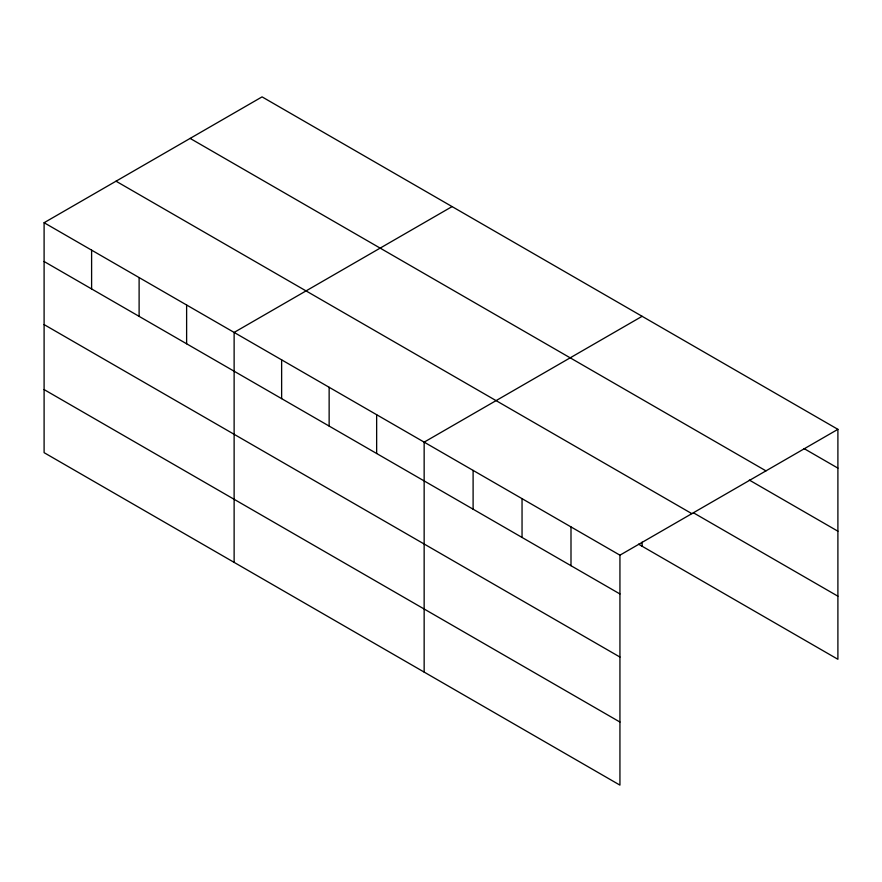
<?xml version="1.0" encoding="UTF-8"?>
<svg xmlns="http://www.w3.org/2000/svg" width="882" height="882" viewBox="0 0 882 882"><rect width="100%" height="100%" fill="white"/><g stroke="black" fill="none" stroke-linecap="round" stroke-linejoin="round"><path stroke-width="1.32" d="M837.9 429.336L262.064 96.877L44.1 222.716L44.1 452.664L619.936 785.123L619.936 555.175L837.9 429.336L837.9 659.284L638.557 544.183M452.091 206.586L234.127 332.426L234.127 562.374M642.118 316.307L424.154 442.147L424.154 672.084M804.108 448.607L837.9 468.122M190.137 138.408L765.973 470.867M749.325 480.073L837.9 531.207M693.395 512.762L837.9 596.199M116.027 181.196L691.863 513.655M44.1 222.716L619.936 555.175M44.1 261.502L619.936 593.961M44.1 324.587L619.936 657.046M44.1 389.579L619.936 722.038M642.118 542.132L642.118 546.245M570.996 526.918L570.996 565.704M522.045 498.661L522.045 537.447M473.105 470.404L473.105 509.179M376.647 414.716L376.647 453.491M329.14 387.286L329.14 426.072M281.634 359.856L281.634 398.642M186.62 305.007L186.62 343.782M139.113 277.576L139.113 316.362M91.607 250.146L91.607 288.932"/></g></svg>
